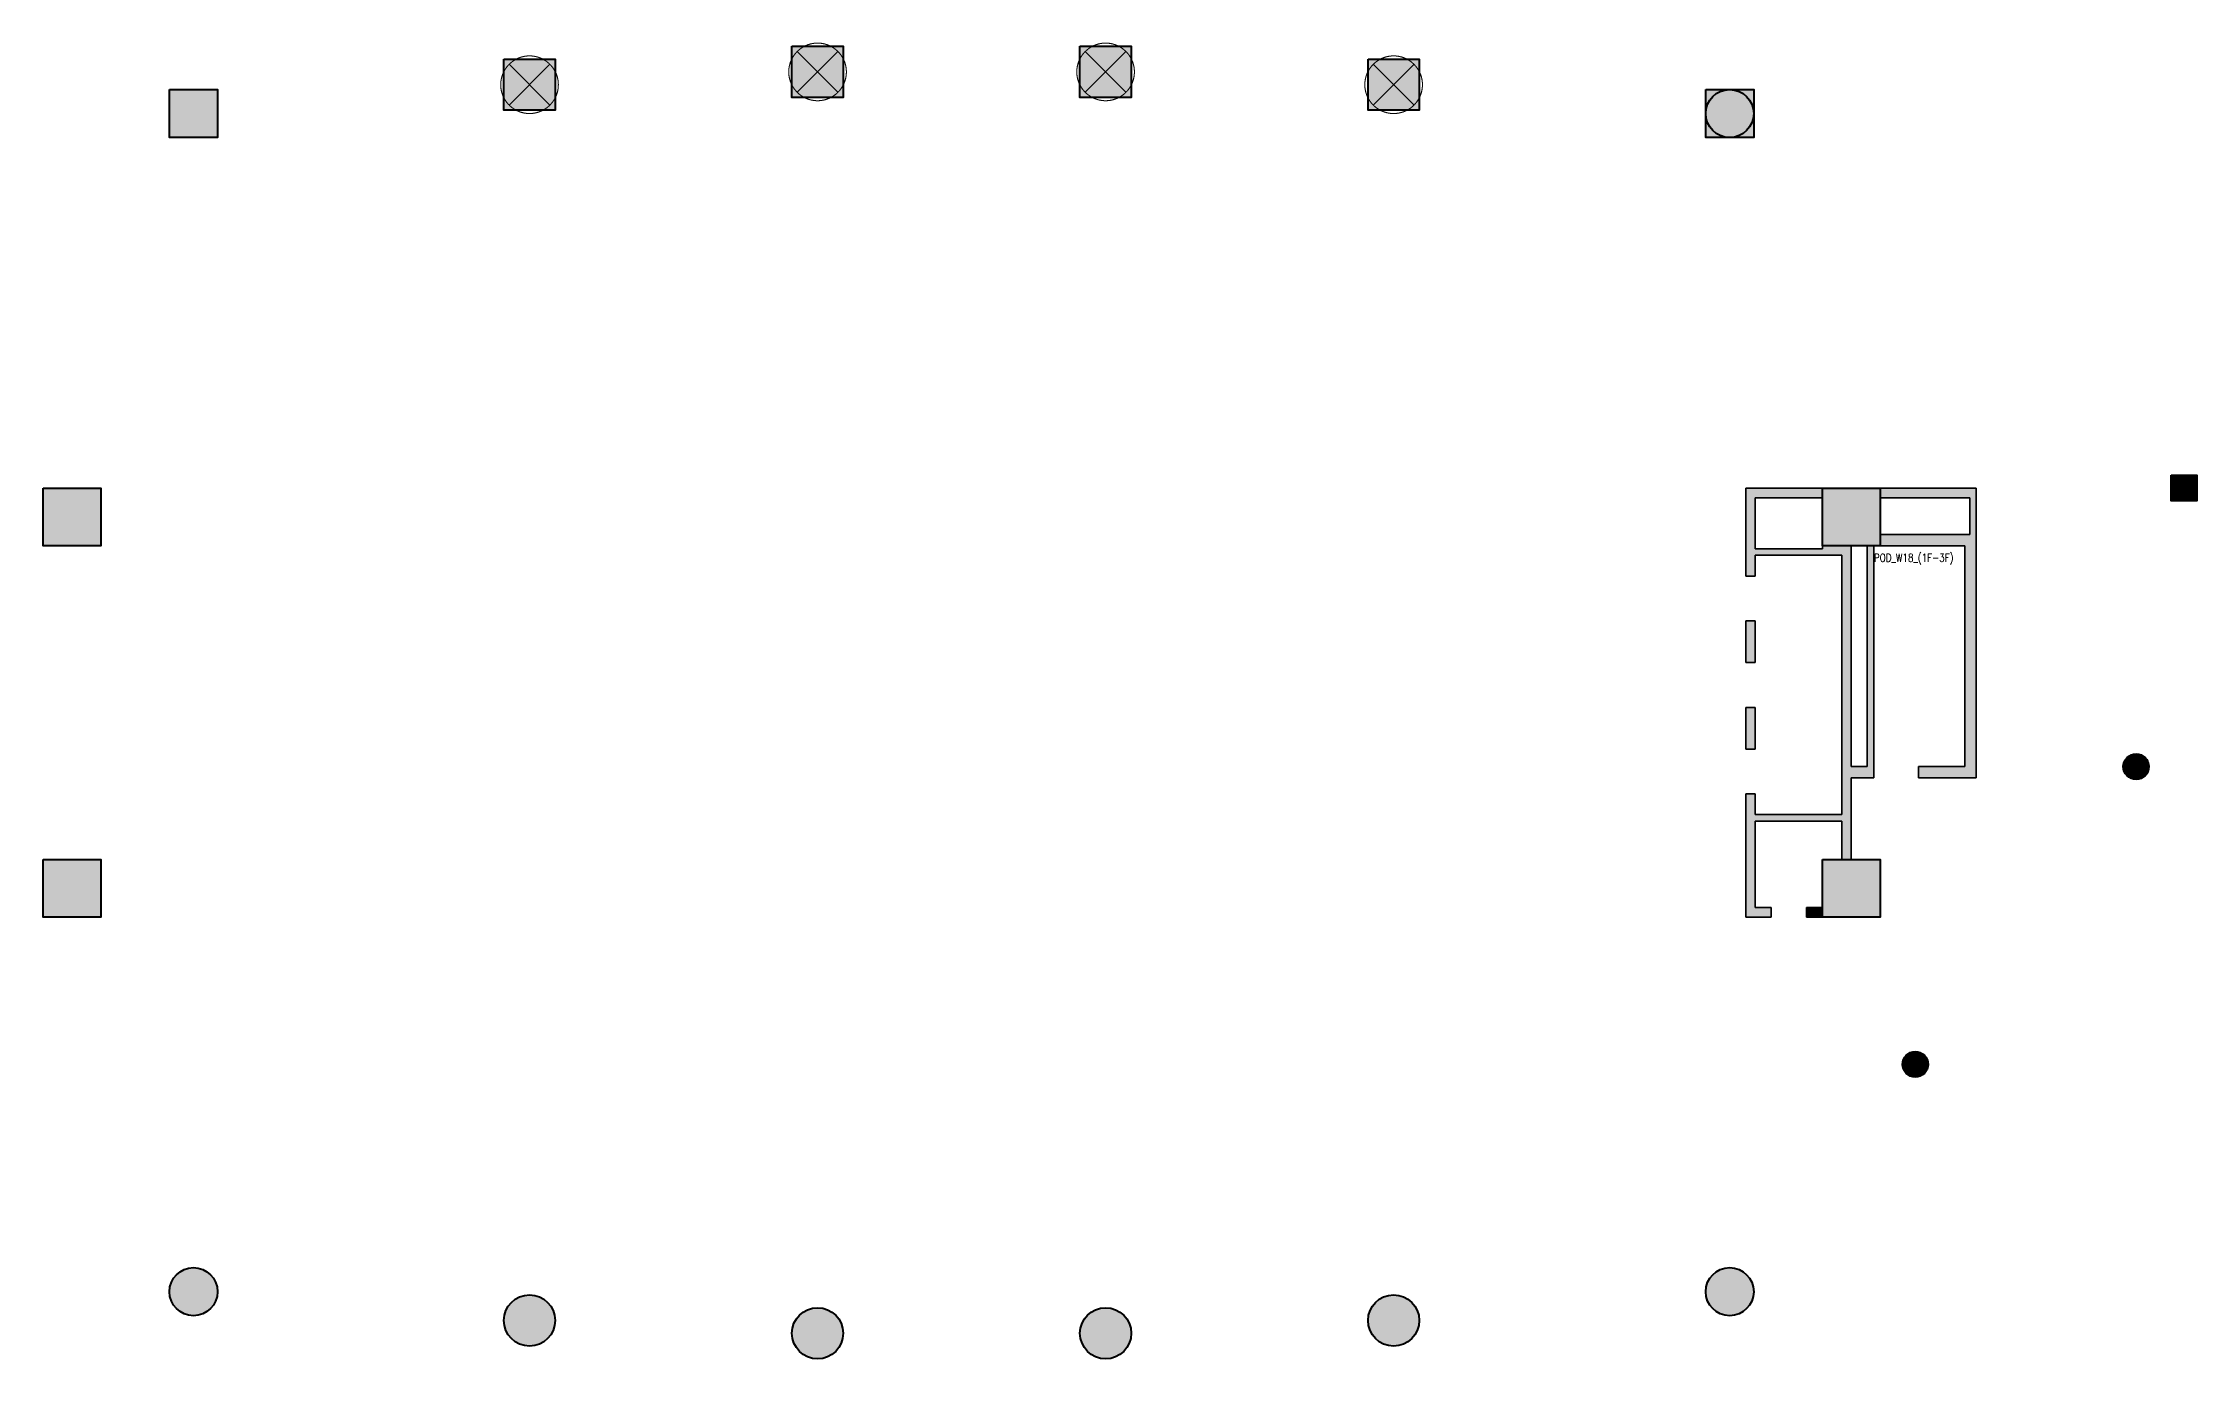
# Model space of a CAD drawing. Header units: millimetres. Extents: x 30500 to 192000, y 8450 to 78600.
# Drawn here: x 30500 to 97800, y 37500 to 78600 of the extents above; entities that cross this region are included whole.
import ezdxf

# ---------------------------------------------------------------- set-up
doc = ezdxf.new("R2010")
doc.units = ezdxf.units.MM
doc.linetypes.add('DASHED2', pattern=[9.525, 6.35, -3.175])
doc.linetypes.add('HIDDEN2', pattern=[4.7625, 3.175, -1.5875])
doc.layers.get('0').update_dxf_attribs({"lineweight": 20})
doc.layers.get('Defpoints').update_dxf_attribs({"color": 151, "lineweight": 9})
for name, color, linetype, lineweight in [('NDC_S-COLUMN', 4, 'Continuous', 40), ('NDC_S_HATCH COLUMN AND WALL', 251, 'Continuous', 13), ('NDC_S_HIDDEN', 8, 'HIDDEN2', 13), ('NDC_S_OPENING', 9, 'DASHED2', 13), ('POD_Core wall_18.1(1F-3F)$0$NDC_S_WALL', 6, 'Continuous', 35)]:
    doc.layers.add(name, color=color, linetype=linetype, lineweight=lineweight)
doc.styles.add('POD_Core wall_18.1(1F-3F)$0$NDC_BAR 2', font='romans.shx', dxfattribs={"width": 0.8})

# ---------------------------------------------------------------- blocks, each defined once
blk = doc.blocks.new('cottron')
at = {"layer": 'NDC_S_HATCH COLUMN AND WALL'}
h = blk.add_hatch(color=256, dxfattribs=at)
h.dxf.hatch_style = 1
h.paths.add_polyline_path([(-0.5, 0, 1), (0.5, 0, 1)])
at = {"layer": 'NDC_S-COLUMN', "ltscale": 0.005}
blk.add_circle((0, 0), 0.5, dxfattribs=at)
blk = doc.blocks.new('cot')
at = {"layer": 'NDC_S_HATCH COLUMN AND WALL', "ltscale": 0.005}
h = blk.add_hatch(color=256, dxfattribs=at)
h.dxf.hatch_style = 1
h.paths.add_polyline_path([(-0.5, 0.5), (0.5, 0.5), (0.5, -0.5), (-0.5, -0.5)])
at = {"layer": 'NDC_S-COLUMN', "ltscale": 0.005}
blk.add_lwpolyline([(-0.5, 0.5), (0.5, 0.5), (0.5, -0.5), (-0.5, -0.5)], close=True, dxfattribs=at)
blk = doc.blocks.new('cottrondung')
at = {"layer": 'NDC_S_HIDDEN', "ltscale": 100}
for p, q in [((-0.354, 0.354), (0.354, -0.354)), ((0.354, 0.354), (-0.354, -0.354))]:
    blk.add_line(p, q, dxfattribs=at)
blk.add_circle((0, 0), 0.5, dxfattribs=at)
blk = doc.blocks.new('A$C6AF0583A')
at = {"color": 4, "linetype": 'ByBlock'}
for p, q in [((-179, 200), (-179, 28.5)), ((-157, 6.5), (157, 6.5)), ((179, 28.5), (179, 200)), ((-179, -28.5), (-179, -200)), ((157, -6.5), (-157, -6.5)), ((179, -200), (179, -28.5))]:
    blk.add_line(p, q, dxfattribs=at)
for points in [[(-179, -200), (-200, -200), (-200, 200), (-179, 200)], [(179, 200), (200, 200), (200, -200), (179, -200)]]:
    blk.add_lwpolyline(points, dxfattribs=at)
for centre, start, end in [((-157, 28.5), 180, 270), ((157, 28.5), 270, 0), ((-157, -28.5), 90, 180), ((157, -28.5), 0, 90)]:
    blk.add_arc(centre, 22, start, end, dxfattribs=at)
at = {"layer": 'Defpoints', "color": 4}
for p, q in [((6.5, 0), (-6.5, 0)), ((0, -6.5), (0, 6.5))]:
    blk.add_line(p, q, dxfattribs=at)
blk = doc.blocks.new('A$Ce0c4a0bb')
blk.add_blockref('A$C6AF0583A', (0, 0))

msp = doc.modelspace()

# ---------------------------------------------------------------- hatches: boundary and pattern name
at = {"layer": 'NDC_S_HATCH COLUMN AND WALL', "ltscale": 200}
h = msp.add_hatch(color=256, dxfattribs=at)
h.dxf.hatch_style = 1
h.paths.add_polyline_path([(90900, 64700), (87900, 64700), (87900, 64400), (90700, 64400), (90700, 63250), (87900, 63250), (87900, 62900), (90550, 62900), (90550, 56000), (89100, 56000), (89100, 55650), (90900, 55650)])
h.paths.add_polyline_path([(87700, 62900), (87500, 62900), (87500, 56000), (87000, 56000), (87000, 62900), (86100, 62900), (86100, 62800), (84000, 62800), (84000, 64400), (86100, 64400), (86100, 64700), (83700, 64700), (83700, 61950), (84000, 61950), (84000, 62600), (86700, 62600), (86700, 54500), (84000, 54500), (84000, 55150), (83700, 55150), (83700, 51300), (84500, 51300), (84500, 51600), (84000, 51600), (84000, 54300), (86700, 54300), (86700, 53100), (87000, 53100), (87000, 55650), (87700, 55650)])
h.paths.add_polyline_path([(84000, 60550), (83700, 60550), (83700, 59250), (84000, 59250)])
h.paths.add_polyline_path([(84000, 57850), (83700, 57850), (83700, 56550), (84000, 56550)])
h = msp.add_hatch(dxfattribs=at)
h.set_pattern_fill('ANGLE', color=256)
h.set_pattern_definition([(0, (0, 0), (0, 6.985), [5.08, -1.905]), (90, (0, 0), (-6.985, 4e-16), [5.08, -1.905])])
h.paths.add_polyline_path([(86100, 51600), (85600, 51600), (85600, 51300), (86100, 51300)])

# ---------------------------------------------------------------- linework, layer by layer
at = {"layer": 'POD_Core wall_18.1(1F-3F)$0$NDC_S_WALL', "ltscale": 200}
for p, q in [((83700, 61950), (83700, 64700)), ((83700, 64700), (86100, 64700)), ((87900, 64700), (90900, 64700)), ((90900, 64700), (90900, 55650)), ((84000, 62800), (84000, 64400)), ((84000, 64400), (86100, 64400)), ((87900, 64400), (90700, 64400)), ((90700, 63250), (90700, 64400)), ((84000, 62800), (86100, 62800)), ((84000, 61950), (84000, 62600)), ((84000, 62600), (86700, 62600)), ((86100, 62900), (86100, 62800)), ((86700, 62600), (86700, 54500)), ((87000, 62900), (87000, 56000)), ((87500, 56000), (87500, 62900)), ((90550, 62900), (87700, 62900)), ((87700, 55650), (87700, 62900)), ((87900, 63250), (90700, 63250)), ((90550, 56000), (90550, 62900)), ((83700, 61950), (84000, 61950)), ((83700, 59250), (83700, 60550)), ((83700, 60550), (84000, 60550)), ((84000, 59250), (84000, 60550)), ((84000, 59250), (83700, 59250)), ((83700, 56550), (83700, 57850)), ((84000, 57850), (83700, 57850)), ((84000, 56550), (84000, 57850)), ((83700, 56550), (84000, 56550)), ((87500, 56000), (87000, 56000)), ((89100, 56000), (89100, 55650)), ((89100, 56000), (90550, 56000)), ((87000, 55650), (87000, 53100)), ((87000, 55650), (87700, 55650)), ((90900, 55650), (89100, 55650)), ((83700, 55150), (84000, 55150)), ((83700, 51300), (83700, 55150)), ((84000, 54500), (84000, 55150)), ((86700, 54500), (84000, 54500)), ((84000, 51600), (84000, 54300)), ((86700, 54300), (84000, 54300)), ((86700, 54300), (86700, 53100)), ((86700, 53100), (87000, 53100)), ((84500, 51300), (83700, 51300)), ((84500, 51600), (84000, 51600)), ((84500, 51600), (84500, 51300)), ((86100, 51600), (85600, 51600)), ((85600, 51600), (85600, 51300)), ((86100, 51300), (85600, 51300)), ((86100, 51600), (86100, 51300)), ((87000, 51302), (87000, 51300))]:
    msp.add_line(p, q, dxfattribs=at)
msp.add_lwpolyline([(86100, 64700), (86100, 62900), (87900, 62900), (87900, 64700), (86100, 64700)], dxfattribs=at)

# ---------------------------------------------------------------- block references
for name, p, xscale, yscale, zscale in [('cottrondung', (45700, 77300), 1800, 1800, 1600), ('cot', (45700, 77300), 1600, 1600, 800), ('cottrondung', (54700, 77700), 1800, 1800, 1600), ('cot', (54700, 77700), 1600, 1600, 800), ('cottrondung', (63700, 77700), 1800, 1800, 1600), ('cot', (63700, 77700), 1600, 1600, 800), ('cottrondung', (72700, 77300), 1800, 1800, 1600), ('cot', (72700, 77300), 1600, 1600, 800), ('cot', (35200, 76400), 1500, 1500, 800), ('cottron', (83200, 76400), 1500, 1500, 1500), ('cot', (83200, 76400), 1500, 1500, 800), ('cot', (31400, 63800), 1800, 1800, 1800), ('cot', (87000, 63800), 1800, 1800, 1800), ('cot', (97400, 64700), 800, 800, 800), ('cottron', (95900, 56000), 800, 800, 800), ('cot', (31400, 52200), 1800, 1800, 1800), ('cot', (87002, 52202), 1800, 1800, 1800), ('cottron', (89000, 46700), 800, 800, 800), ('cottron', (35200, 39600), 1500, 1500, 1500), ('cottron', (83200, 39600), 1500, 1500, 1500), ('cottron', (45700, 38700), 1600, 1600, 1600), ('cottron', (54700, 38300), 1600, 1600, 1600), ('cottron', (63700, 38300), 1600, 1600, 1600), ('cottron', (72700, 38700), 1600, 1600, 1600)]:
    msp.add_blockref(name, p, dxfattribs=dict(xscale=xscale, yscale=yscale, zscale=zscale))
at = {"layer": 'NDC_S_OPENING', "ltscale": 200}
for p in [(97400, 64700), (95890, 56000)]:
    msp.add_blockref('A$Ce0c4a0bb', p, dxfattribs=at)

# ---------------------------------------------------------------- texts
at = {"layer": 'Defpoints', "style": 'POD_Core wall_18.1(1F-3F)$0$NDC_BAR 2', "width": 0.8}
msp.add_text('POD_W18_(1F-3F)', height=250, dxfattribs=at).set_placement((87708, 62400))

doc.saveas('drawing.dxf')
